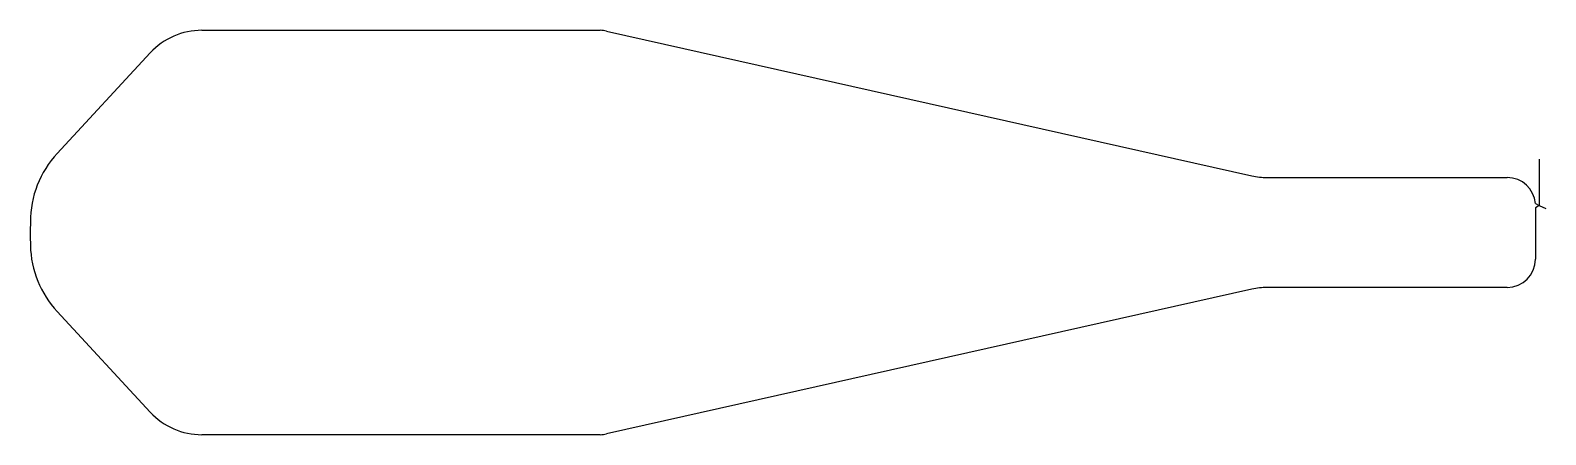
# Model space of a CAD drawing. Header units: metres. Extents: x 19 to 1094, y 33 to 320.
import ezdxf

# ---------------------------------------------------------------- set-up
doc = ezdxf.new("R2010")
doc.units = ezdxf.units.M

msp = doc.modelspace()

# ---------------------------------------------------------------- linework, layer by layer
at = {"layer": 'TOOL_0'}
for p, q in [((140.771, 320.225), (423.281, 320.225)), ((427.881, 319.715), (885.809, 216.915)), ((38.038, 232.872), (104.085, 304.197)), ((1089.571, 228.696), (1089.571, 195.773)), ((896.541, 215.725), (1066.998, 215.725)), ((1086.942, 197.224), (1089.57, 195.773)), ((1089.571, 195.773), (1087, 194.225)), ((1087, 194.225), (1087, 157.726)), ((1089.57, 195.773), (1094.265, 193.828)), ((885.81, 136.536), (427.882, 33.736)), ((1067, 137.726), (896.543, 137.726)), ((104.085, 49.254), (38.038, 120.578)), ((423.282, 33.226), (140.772, 33.226))]:
    msp.add_line(p, q, dxfattribs=at)
for centre, radius, start, end in [((140.771, 270.225), 50, 90, 137.199671), ((423.281, 299.225), 21, 77.3469, 90), ((90.5, 184.292), 71.5, 137.200203, 179.993589), ((896.542, 264.725), 49, 257.347281, 269.998831), ((1066.998, 195.725), 20, 4.298295, 90), ((738.806, 176.725), 719.846, 179.39706, 180.735075), ((90.569, 169.186), 71.57, 181.357868, 222.778713), ((1067, 157.726), 20, 270, 0), ((896.543, 88.726), 49, 90, 102.652719), ((140.772, 83.226), 50, 222.799551, 270), ((423.282, 54.226), 21, 270, 282.6531)]:
    msp.add_arc(centre, radius, start, end, dxfattribs=at)

doc.saveas('drawing.dxf')
